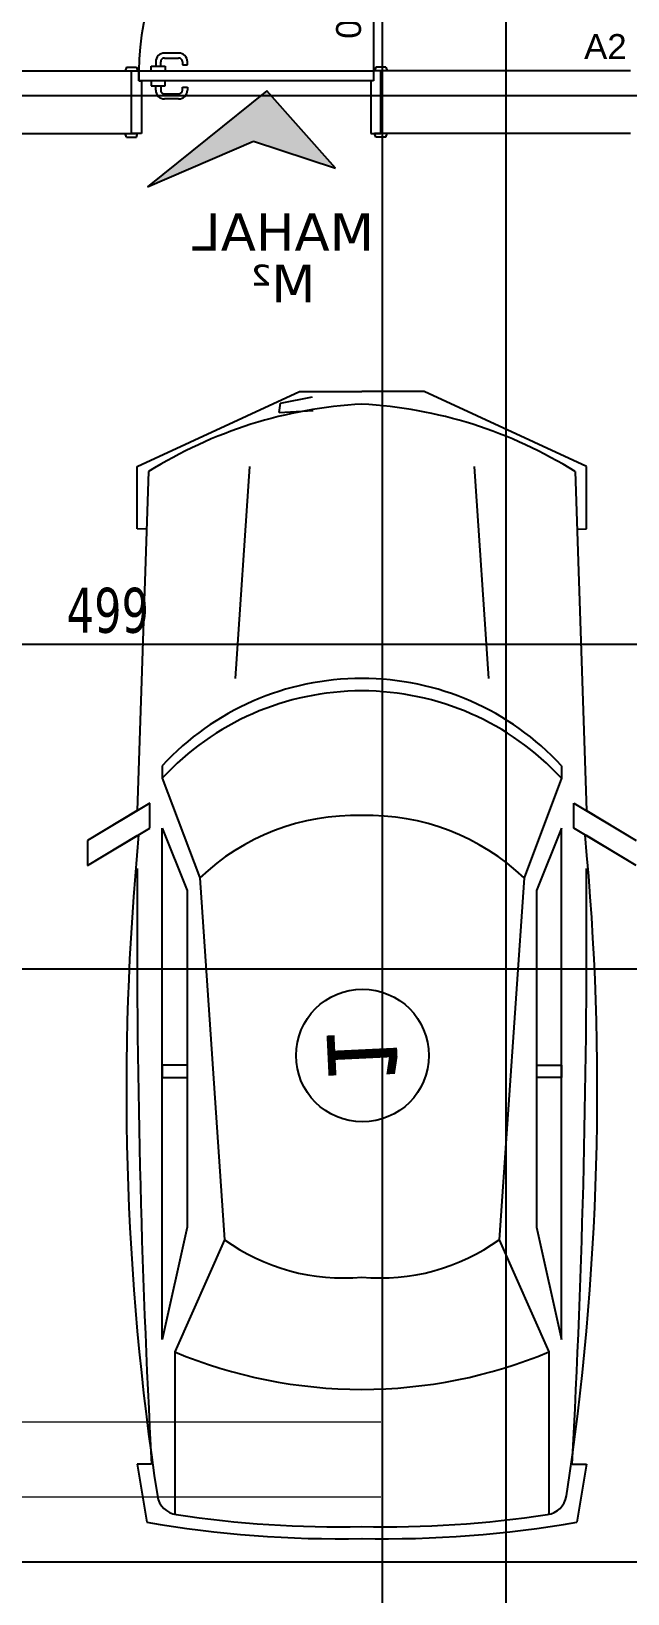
# Model space of a CAD drawing. Header units: millimetres. Extents: x 43168.9 to 43194.6, y -25545.1 to -25543.4.
# Drawn here: x 43169.1358 to 43169.1837, y -25543.96 to -25543.8347 of the extents above; entities that cross this region are included whole.
import ezdxf
from ezdxf.enums import TextEntityAlignment as Align

# ---------------------------------------------------------------- set-up
doc = ezdxf.new("R2010")
doc.units = ezdxf.units.MM
doc.header["$LTSCALE"] = 200
for name, pattern in [('DASHDOT', [1, 0.5, -0.25, 0, -0.25]), ('DASHDOT2', [0.5, 0.25, -0.125, 0, -0.125]), ('DOT2', [0.125, 0, -0.125])]:
    doc.linetypes.add(name, pattern=pattern)
for name, color, linetype in [('aks_sgh', 5, 'DASHDOT2'), ('dograma_sgh', 43, 'Continuous'), ('duv_sgh', 4, 'Continuous'), ('olcuic_sgh', 183, 'Continuous'), ('poz_sgh', 12, 'Continuous'), ('yapi-yaklasma_sgh', 41, 'DASHDOT')]:
    doc.layers.add(name, color=color, linetype=linetype)
doc.layers.add('MERDIVEN', color=7, linetype='Continuous', lineweight=18)
doc.styles.add('1-200', font='arial.ttf', dxfattribs={"height": 60})
doc.styles.add('dim', font='VERDANA.TTF', dxfattribs={"width": 0.7})
doc.styles.add('text1', font='VERDANA.TTF')
doc.styles.add('text2', font='arial.ttf')

msp = doc.modelspace()

# ---------------------------------------------------------------- hatches: boundary and pattern name
msp.add_hatch(color=251).paths.add_polyline_path([(43169.16022200655, -25543.84571733902), (43169.15473942259, -25543.83950872235), (43169.14516900259, -25543.84720561328), (43169.15365979264, -25543.84353403654)])

# ---------------------------------------------------------------- linework, layer by layer
at = {"color": 0}
for p, q in [((43169.15473942259, -25543.83950872235), (43169.14516900259, -25543.84720561328)), ((43169.16022200655, -25543.84571733902), (43169.15473942259, -25543.83950872235)), ((43169.14516900259, -25543.84720561328), (43169.15365979264, -25543.84353403654)), ((43169.15365979264, -25543.84353403654), (43169.16022200655, -25543.84571733902)), ((43169.14433262855, -25543.86962067047), (43169.15734339241, -25543.86362056904)), ((43169.14433262855, -25543.86962067047), (43169.15734339241, -25543.86362056904)), ((43169.15581437332, -25543.86454884381), (43169.15837924238, -25543.86403965806)), ((43169.15734339241, -25543.86362056904), (43169.16234347694, -25543.86362056904)), ((43169.15734339241, -25543.86362056904), (43169.16234347694, -25543.86362056904)), ((43169.16734356146, -25543.86362056904), (43169.16234347694, -25543.86362056904)), ((43169.16734356146, -25543.86362056904), (43169.16234347694, -25543.86362056904)), ((43169.18035432532, -25543.86962067047), (43169.16734356146, -25543.86362056904)), ((43169.18035432532, -25543.86962067047), (43169.16734356146, -25543.86362056904)), ((43169.15570675644, -25543.8652995664), (43169.15581437332, -25543.86454884381)), ((43169.15570675644, -25543.8652995664), (43169.15845161732, -25543.86514495665)), ((43169.14433262855, -25543.874620755), (43169.14433262855, -25543.86962067047)), ((43169.14433262855, -25543.874620755), (43169.14433262855, -25543.86962067047)), ((43169.14524621992, -25543.87003790764), (43169.14434317264, -25543.89722113705)), ((43169.15334332479, -25543.86962067047), (43169.15218704486, -25543.88662095786)), ((43169.17134362908, -25543.86962067047), (43169.17249990901, -25543.88662095786)), ((43169.17944073395, -25543.87003790764), (43169.18034378123, -25543.89722113705)), ((43169.18035432532, -25543.874620755), (43169.18035432532, -25543.86962067047)), ((43169.18035432532, -25543.874620755), (43169.18035432532, -25543.86962067047)), ((43169.14434317264, -25543.874620755), (43169.14433262855, -25543.874620755)), ((43169.14509314661, -25543.87464566969), (43169.14433262855, -25543.874620755)), ((43169.17959380727, -25543.87464566969), (43169.18035432532, -25543.874620755)), ((43169.18034378123, -25543.874620755), (43169.18035432532, -25543.874620755)), ((43169.14634320646, -25543.89362107619), (43169.14634320646, -25543.8946210931)), ((43169.17834374742, -25543.89362107619), (43169.17834374742, -25543.8946210931)), ((43169.14634320646, -25543.8946210931), (43169.14934325717, -25543.90262122834)), ((43169.17834374742, -25543.8946210931), (43169.1753436967, -25543.90262122834)), ((43169.14534318955, -25543.89662112691), (43169.14034310502, -25543.89962117762)), ((43169.14534318955, -25543.89862116072), (43169.14534318955, -25543.89662112691)), ((43169.17934376432, -25543.89862116072), (43169.17934376432, -25543.89662112691)), ((43169.17934376432, -25543.89662112691), (43169.18434384885, -25543.89962117762)), ((43169.14434317264, -25543.89722113705), (43169.14034310502, -25543.89962117762)), ((43169.18034378123, -25543.89722113705), (43169.18434384885, -25543.89962117762)), ((43169.14034310502, -25543.90162121144), (43169.14534318955, -25543.89862116072)), ((43169.14034310502, -25543.90162121144), (43169.14434317264, -25543.89922117086)), ((43169.14634320646, -25543.93962185383), (43169.14634320646, -25543.89862116072)), ((43169.14634320646, -25543.89862116072), (43169.14834324026, -25543.90362124524)), ((43169.17834374742, -25543.89862116072), (43169.17634371361, -25543.90362124524)), ((43169.17834374742, -25543.93962185383), (43169.17834374742, -25543.89862116072)), ((43169.18434384885, -25543.90162121144), (43169.17934376432, -25543.89862116072)), ((43169.18434384885, -25543.90162121144), (43169.18034378123, -25543.89922117086)), ((43169.14034310502, -25543.89962117762), (43169.14034310502, -25543.90162121144)), ((43169.14034310502, -25543.89962117762), (43169.14034310502, -25543.90162121144)), ((43169.14934325717, -25543.90262122834), (43169.15134329098, -25543.93162171859)), ((43169.1753436967, -25543.90262122834), (43169.17334366289, -25543.93162171859)), ((43169.14834324026, -25543.90362124524), (43169.14834324026, -25543.93062170169)), ((43169.17634371361, -25543.90362124524), (43169.17634371361, -25543.93062170169)), ((43169.14834324026, -25543.91762148192), (43169.14634320646, -25543.91762148192)), ((43169.14634320646, -25543.91762148192), (43169.14634320646, -25543.91862149882)), ((43169.17634371361, -25543.91762148192), (43169.17834374742, -25543.91762148192)), ((43169.17834374742, -25543.91762148192), (43169.17834374742, -25543.91862149882)), ((43169.14634320646, -25543.91862149882), (43169.14834324026, -25543.91862149882)), ((43169.17834374742, -25543.91862149882), (43169.17634371361, -25543.91862149882)), ((43169.14834324026, -25543.93062170169), (43169.14634320646, -25543.93962185383)), ((43169.17634371361, -25543.93062170169), (43169.17834374742, -25543.93962185383)), ((43169.15134329098, -25543.93162171859), (43169.14734322335, -25543.94062187074)), ((43169.17334366289, -25543.93162171859), (43169.17734373052, -25543.94062187074)), ((43169.14734322335, -25543.94062187074), (43169.14734322335, -25543.95364623169)), ((43169.17734373052, -25543.94062187074), (43169.17734373052, -25543.95364623169)), ((43169.14434317264, -25543.94962202289), (43169.14511694371, -25543.95426464929)), ((43169.14534318955, -25543.94962202289), (43169.14434317264, -25543.94962202289)), ((43169.14548494233, -25543.94962202289), (43169.14434317264, -25543.94962202289)), ((43169.17920201154, -25543.94962202289), (43169.18034378123, -25543.94962202289)), ((43169.17934376432, -25543.94962202289), (43169.18034378123, -25543.94962202289)), ((43169.18034378123, -25543.94962202289), (43169.17957001016, -25543.95426464929))]:
    msp.add_line(p, q, dxfattribs=at)
msp.add_line((43169.15707978244, -25543.9171091389), (43169.15707978244, -25543.9171091389))
at = {"linetype": 'Continuous'}
msp.add_circle((43169.16239371998, -25543.91685523398), 0.005320000000000346, dxfattribs=at)
at = {"color": 0}
for centre, radius, start, end in [((43169.16434351075, -25543.90062119453), 0.03605612228057108, 93.17982954175338, 121.9821208195799), ((43169.16034344312, -25543.90062119453), 0.03605612228057108, 58.01787918042012, 86.82017045824662), ((43169.16234347694, -25543.90840704044), 0.02178608257773878, 90, 137.2587549555883), ((43169.16234347694, -25543.90840704044), 0.02178608257773878, 42.74124504441167, 90), ((43169.16234347694, -25543.90940705734), 0.02178608257773878, 90, 137.2587549555883), ((43169.16234347694, -25543.90940705734), 0.02178608257773878, 42.74124504441167, 90), ((43169.16184346849, -25543.9157214498), 0.0181072108613248, 88.41764539243664, 133.6573759964856), ((43169.16284348538, -25543.9157214498), 0.0181072108613248, 46.34262400351442, 91.58235460756336), ((43169.35785640332, -25543.91964505884), 0.2143856953616721, 174.5157722221091, 188.7238197954231), ((43168.96683055055, -25543.91964505884), 0.2143856953616721, 351.2761802045768, 5.484227777890904), ((43169.93490020914, -25543.9068573426), 0.7905727552520726, 179.6386925190084, 183.1008306676707), ((43168.38978674473, -25543.9068573426), 0.7905727552520726, 356.8991693323292, 0.3613074809916), ((43169.16084345158, -25543.91845482934), 0.01623637964533992, 234.1888356708188, 275.3009265807162), ((43169.16384350229, -25543.91845482934), 0.01623637964533992, 264.6990734192838, 305.8111643291812), ((43169.16234347694, -25543.90462126215), 0.03900065930309958, 247.3801356131465, 270), ((43169.16234347694, -25543.90462126215), 0.03900065930309958, 270, 292.6198643868535), ((43169.14773012962, -25543.95188830577), 0.0018, 188.7238197954231, 261.5115368966201), ((43169.17695682425, -25543.95188830577), 0.0018, 278.48846310338, 351.2761802045768), ((43169.16055587032, -25543.86595090957), 0.08965309296207911, 260.0838130198713, 271.1549237942075), ((43169.16055587032, -25543.86595090957), 0.08868921503438901, 261.5115368966201, 271.1549237942075), ((43169.16413108355, -25543.86595090957), 0.08965309296207911, 268.8450762057925, 279.9161869801287), ((43169.16413108355, -25543.86595090957), 0.08868921503438901, 268.8450762057925, 278.48846310338)]:
    msp.add_arc(centre, radius, start, end, dxfattribs=at)
at = {"layer": 'aks_sgh'}
for p, q in [((43169.17387904157, -25543.74091939969), (43169.17387904157, -25544.78991939969)), ((43169.99087959111, -25543.83991939969), (43169.01487849203, -25543.83991939969)), ((43169.99087959111, -25543.90991939969), (43169.01487849203, -25543.90991939969)), ((43169.99087959111, -25543.95748021049), (43169.01487849203, -25543.95748021049))]:
    msp.add_line(p, q, dxfattribs=at)
at = {"layer": 'dograma_sgh', "color": 145}
msp.add_line((43169.16326844736, -25543.81911939969), (43169.16326844736, -25543.83791939968), dxfattribs=at)
at = {"layer": 'dograma_sgh'}
for p, q in [((43169.14765844773, -25543.8364794002), (43169.14651844773, -25543.8364793999)), ((43169.14346844736, -25543.83761939968), (43169.14336844736, -25543.83791939968)), ((43169.14336844736, -25543.83791939968), (43169.14436844736, -25543.83791939968)), ((43169.14346844736, -25543.83761939968), (43169.14426844736, -25543.83761939968)), ((43169.14386844735, -25543.84291939969), (43169.14386844735, -25543.83791939968)), ((43169.14386844735, -25543.83791939968), (43169.14446844736, -25543.83791939968)), ((43169.14426844736, -25543.83761939968), (43169.14436844736, -25543.83791939968)), ((43169.14446844736, -25543.83871939969), (43169.14446844736, -25543.83791939968)), ((43169.14446844736, -25543.83791939968), (43169.16326844736, -25543.83791939968)), ((43169.14446844736, -25543.83791939968), (43169.14446844736, -25543.83821939968)), ((43169.14546844736, -25543.83791939961), (43169.14546844746, -25543.83751939963)), ((43169.14546844746, -25543.83751939963), (43169.14656844746, -25543.83751939992)), ((43169.14581844755, -25543.83717939972), (43169.14581844746, -25543.83751939972)), ((43169.14621844746, -25543.83751939983), (43169.14621844755, -25543.83717939983)), ((43169.14651844763, -25543.8368793999), (43169.14765844763, -25543.8368794002)), ((43169.14656844746, -25543.83751939992), (43169.14656844736, -25543.83791939991)), ((43169.14795844755, -25543.83717940027), (43169.14795844749, -25543.83741940028)), ((43169.14795844749, -25543.83741940028), (43169.14835844748, -25543.83741940038)), ((43169.14835844748, -25543.83741940038), (43169.14835844755, -25543.83717940038)), ((43169.16326844736, -25543.83791939968), (43169.16326844736, -25543.83871939969)), ((43169.16386844736, -25543.83791939968), (43169.16326844736, -25543.83791939968)), ((43169.16326844736, -25543.83791939968), (43169.16326844736, -25543.83821939968)), ((43169.16346844735, -25543.83761939968), (43169.16336844736, -25543.83791939968)), ((43169.16436844736, -25543.83791939968), (43169.16336844736, -25543.83791939968)), ((43169.16426844736, -25543.83761939968), (43169.16346844735, -25543.83761939968)), ((43169.16386844736, -25543.84291939969), (43169.16386844736, -25543.83791939968)), ((43169.16426844736, -25543.83761939968), (43169.16436844736, -25543.83791939968)), ((43169.14446844736, -25543.83821939968), (43169.14446844736, -25543.83871939969)), ((43169.16326844736, -25543.83871939969), (43169.14446844736, -25543.83871939969)), ((43169.14446844736, -25543.83871939969), (43169.14466844736, -25543.83871939969)), ((43169.14466844736, -25543.83871939969), (43169.14466844736, -25543.84291939969)), ((43169.14546844736, -25543.83871939976), (43169.14546844746, -25543.83911939974)), ((43169.14546844746, -25543.83911939974), (43169.14656844746, -25543.83911939945)), ((43169.14581844755, -25543.83945939965), (43169.14581844746, -25543.83911939965)), ((43169.14621844746, -25543.83911939954), (43169.14621844755, -25543.83945939954)), ((43169.14656844746, -25543.83911939945), (43169.14656844736, -25543.83871939946)), ((43169.14795844755, -25543.8394593991), (43169.14795844749, -25543.83921939909)), ((43169.14795844749, -25543.83921939909), (43169.14835844748, -25543.83921939899)), ((43169.14835844748, -25543.83921939899), (43169.14835844755, -25543.83945939899)), ((43169.16326844736, -25543.83871939969), (43169.16306844736, -25543.83871939969)), ((43169.16306844736, -25543.83871939969), (43169.16306844736, -25543.84291939969)), ((43169.16326844736, -25543.83821939968), (43169.16326844736, -25543.83871939969)), ((43169.14651844763, -25543.83975939947), (43169.14765844763, -25543.83975939917)), ((43169.14765844773, -25543.84015939917), (43169.14651844773, -25543.84015939947)), ((43169.14346844736, -25543.84321939969), (43169.14336844736, -25543.84291939969)), ((43169.14336844736, -25543.84291939969), (43169.14436844736, -25543.84291939969)), ((43169.14466844736, -25543.84291939969), (43169.14386844735, -25543.84291939969)), ((43169.14426844736, -25543.84321939969), (43169.14436844736, -25543.84291939969)), ((43169.16306844736, -25543.84291939969), (43169.16386844736, -25543.84291939969)), ((43169.16346844735, -25543.84321939969), (43169.16336844736, -25543.84291939969)), ((43169.16436844736, -25543.84291939969), (43169.16336844736, -25543.84291939969)), ((43169.16426844736, -25543.84321939969), (43169.16436844736, -25543.84291939969)), ((43169.14346844736, -25543.84321939969), (43169.14426844736, -25543.84321939969)), ((43169.16426844736, -25543.84321939969), (43169.16346844735, -25543.84321939969))]:
    msp.add_line(p, q, dxfattribs=at)
at = {"layer": 'dograma_sgh', "color": 145}
msp.add_arc((43169.16326844736, -25543.83791939968), 0.01879999999999999, 90, 180, dxfattribs=at)
at = {"layer": 'dograma_sgh'}
for centre, radius, start, end in [((43169.14651844755, -25543.8371793999), 0.0007, 89.99998540914169, 179.9999854091419), ((43169.14765844755, -25543.8371794002), 0.0007, 359.9999854091419, 89.99998540914169), ((43169.14651844755, -25543.8371793999), 0.0003, 89.99998540914169, 179.9999854091419), ((43169.14765844755, -25543.8371794002), 0.0003, 359.9999854091419, 89.99998540914169), ((43169.14651844755, -25543.83945939947), 0.0007, 180.0000145908581, 270.0000145908583), ((43169.14651844755, -25543.83945939947), 0.0003, 180.0000145908581, 270.0000145908583), ((43169.14765844755, -25543.83945939917), 0.0003, 270.0000145908583, 1.459085805009095e-05), ((43169.14765844755, -25543.83945939917), 0.0007, 270.0000145908583, 1.459085805009095e-05)]:
    msp.add_arc(centre, radius, start, end, dxfattribs=at)
at = {"layer": 'duv_sgh'}
for p, q in [((43169.09299999903, -25543.83791939969), (43169.14386844749, -25543.83791939969)), ((43169.14386844735, -25543.84291939969), (43169.14386844735, -25543.83791939968)), ((43169.18387904157, -25543.83791939969), (43169.1638684475, -25543.83791939969)), ((43169.16386844736, -25543.84291939969), (43169.16386844736, -25543.83791939968)), ((43169.09299999903, -25543.84291939969), (43169.14386844749, -25543.84291939969)), ((43169.18387904157, -25543.84291939969), (43169.1638684475, -25543.84291939969))]:
    msp.add_line(p, q, dxfattribs=at)
at = {"layer": 'MERDIVEN', "linetype": 'DOT2', "ltscale": 0.2}
for p, q in [((43169.06386844736, -25543.94623033201), (43169.19587904144, -25543.94623033201)), ((43169.06386844736, -25543.952230332), (43169.19587904144, -25543.952230332))]:
    msp.add_line(p, q, dxfattribs=at)
at = {"layer": 'olcuic_sgh'}
msp.add_line((43169.09174999902, -25543.88386240867), (43169.19212904143, -25543.88386240867), dxfattribs=at)
at = {"layer": 'yapi-yaklasma_sgh'}
msp.add_line((43169.16399999889, -25544.72614544623), (43169.16399999889, -25543.79832022829), dxfattribs=at)

# ---------------------------------------------------------------- texts
at = {"color": 7, "style": 'text1', "text_generation_flag": 4}
for tag, text, p in [('MAHAL', '', (43169.1560272745, -25543.85082344915)), ('M²', 'm²', (43169.1560272745, -25543.85493344915))]:
    msp.add_attdef(tag, text=text, height=0.003000000000004184, rotation=180, dxfattribs=at).set_placement(p, align=Align.MIDDLE)
at = {"linetype": 'Continuous', "style": 'text1', "text_generation_flag": 4}
msp.add_attdef('1', text='', height=0.005600000000000653, rotation=92.73556609848184, dxfattribs=at).set_placement((43169.16239371998, -25543.91685523398), align=Align.MIDDLE)
at = {"layer": 'aks_sgh', "style": '1-200'}
msp.add_text('A2', height=0.002, rotation=5.211020732175437e-06, dxfattribs=at).set_placement((43169.18015568901, -25543.83696146939))
msp.add_text('A2', height=0.002, rotation=5.211020732175437e-06, dxfattribs=at).set_placement((43169.18015568901, -25543.83696146939))
at = {"layer": 'olcuic_sgh', "color": 2, "style": 'dim', "width": 0.7}
msp.add_text('499', height=0.0036, dxfattribs=at).set_placement((43169.13868332144, -25543.88295602855))
at = {"layer": 'poz_sgh', "style": 'text2'}
msp.add_text('100/220', height=0.002, rotation=270, dxfattribs=at).set_placement((43169.16027278191, -25543.83029002719), align=Align.CENTER)

doc.saveas('drawing.dxf')
